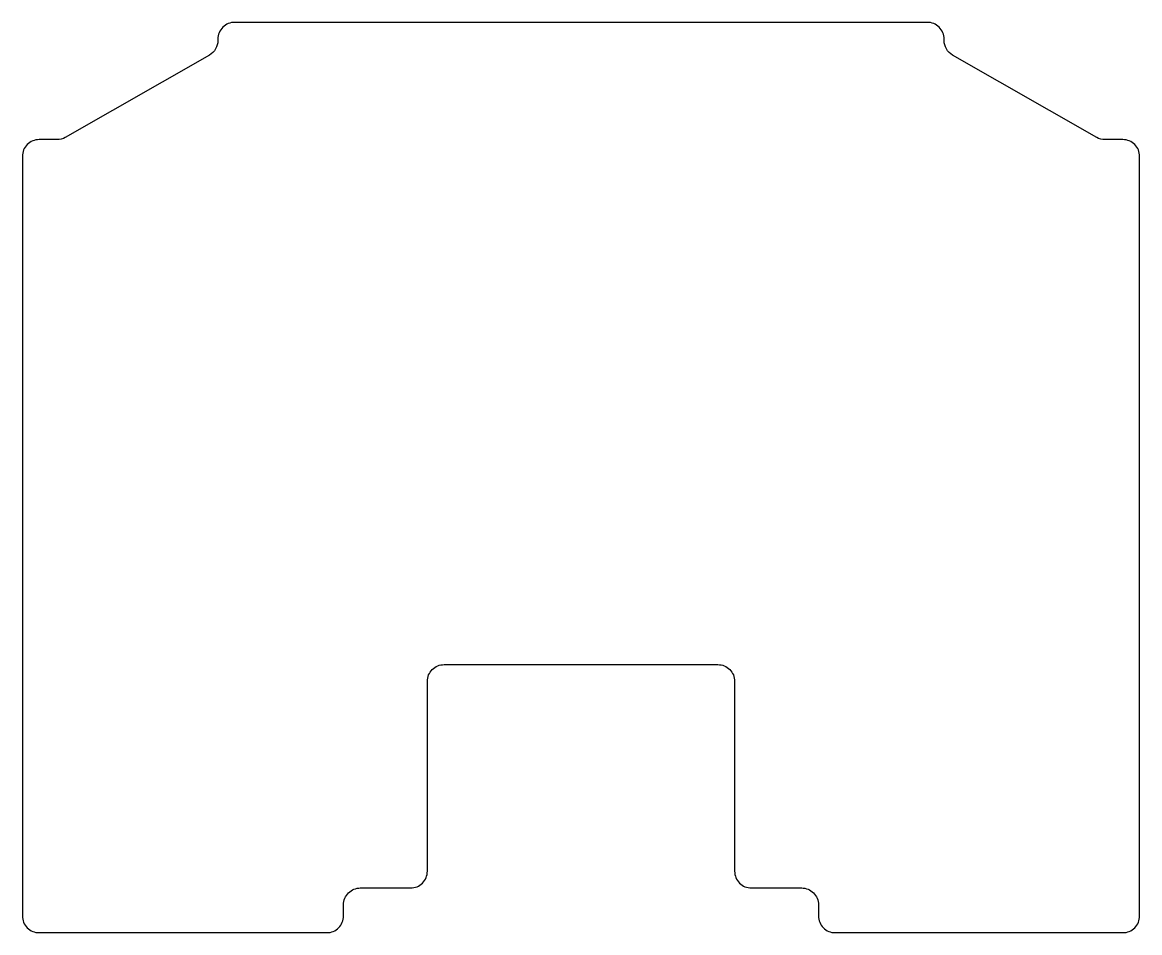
# Model space of a CAD drawing. Header units: millimetres. Extents: x -100 to 100, y -100 to 63.
import ezdxf

# ---------------------------------------------------------------- set-up
doc = ezdxf.new("R2010")
doc.units = ezdxf.units.MM
doc.layers.get('0').update_dxf_attribs({"linetype": 'CONTINUOUS'})

msp = doc.modelspace()

# ---------------------------------------------------------------- linework, layer by layer
msp.add_lwpolyline([(42.5, -97, 0.414214), (45.5, -100), (97, -100, 0.414214), (100, -97), (100, 39, 0.414214), (97, 42), (93.8, 42, -0.13052), (92.31, 42.4), (66.51, 57.14, -0.269143), (65, 59.74), (65, 60, 0.414214), (62, 63), (-62, 63, 0.414214), (-65, 60), (-65, 59.74, -0.269143), (-66.51, 57.14), (-92.31, 42.4, -0.13052), (-93.8, 42), (-97, 42, 0.414214), (-100, 39), (-100, -97, 0.414214), (-97, -100), (-45.5, -100, 0.414214), (-42.5, -97), (-42.5, -95, -0.414214), (-39.5, -92), (-30.5, -92, 0.414214), (-27.5, -89), (-27.5, -55, -0.414214), (-24.5, -52), (24.5, -52, -0.414214), (27.5, -55), (27.5, -89, 0.414214), (30.5, -92), (39.5, -92, -0.414214), (42.5, -95)], format="xyb", close=True)

doc.saveas('drawing.dxf')
